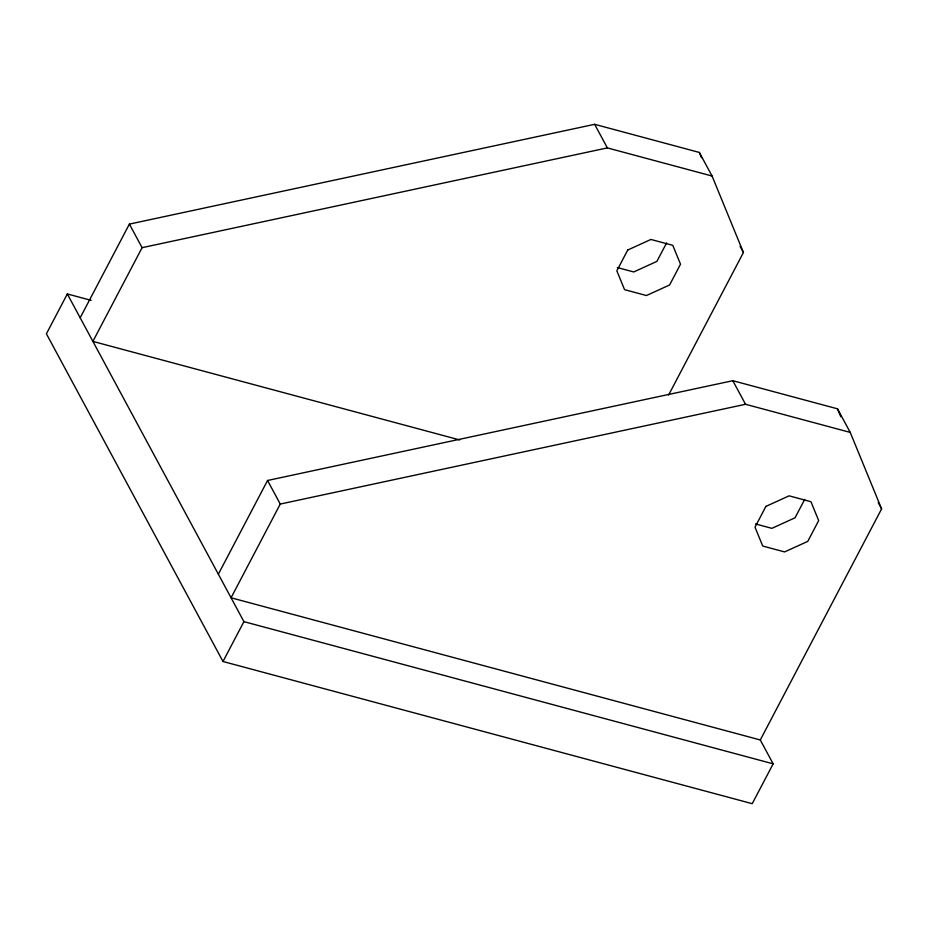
<?xml version="1.0" encoding="UTF-8"?>
<svg xmlns="http://www.w3.org/2000/svg" width="928" height="928" viewBox="0 0 928 928"><rect width="100%" height="100%" fill="white"/><g stroke="black" fill="none" stroke-linecap="round" stroke-linejoin="round"><path stroke-width="1.39" d="M91.118 300.347L67.326 293.956L46.4 333.802L222.998 661.502L752.225 803.683L773.152 763.837L760.287 739.964L231.06 597.783L280.268 504.055L745.532 404.283L850.234 432.413L881.6 508.892L760.287 739.964M80.179 317.817L129.386 224.1L594.651 124.317L699.352 152.447L712.066 176.03L743.432 252.509L668.624 395.003M712.066 176.03L607.364 147.9L142.1 247.672L92.893 341.4L459.708 439.942M218.347 574.2L267.554 480.484L732.818 380.7L837.52 408.83L850.234 432.413M222.998 661.502L243.925 621.644L67.326 293.956M666.594 242.927L656.885 261.406L633.72 271.962L617.329 267.554M804.692 499.45L795.052 517.789L771.887 528.345L755.496 523.937M243.925 621.644L773.152 763.837M740.092 246.303L743.432 252.509M878.259 502.686L881.6 508.892M594.651 124.317L607.364 147.9M732.818 380.7L745.532 404.283M129.386 224.1L142.1 247.672M267.554 480.484L280.268 504.055M837.52 408.83L840.768 416.742M699.352 152.447L701.522 157.725M627.746 250.015L616.83 270.814L624.567 289.664L646.422 295.533L669.598 284.989L680.514 264.19L672.777 245.34L650.922 239.459L627.746 250.015M765.913 506.398L754.998 527.197L762.735 546.047L784.589 551.916L807.766 541.372L818.682 520.573L810.944 501.723L789.09 495.842L765.913 506.398"/></g></svg>
